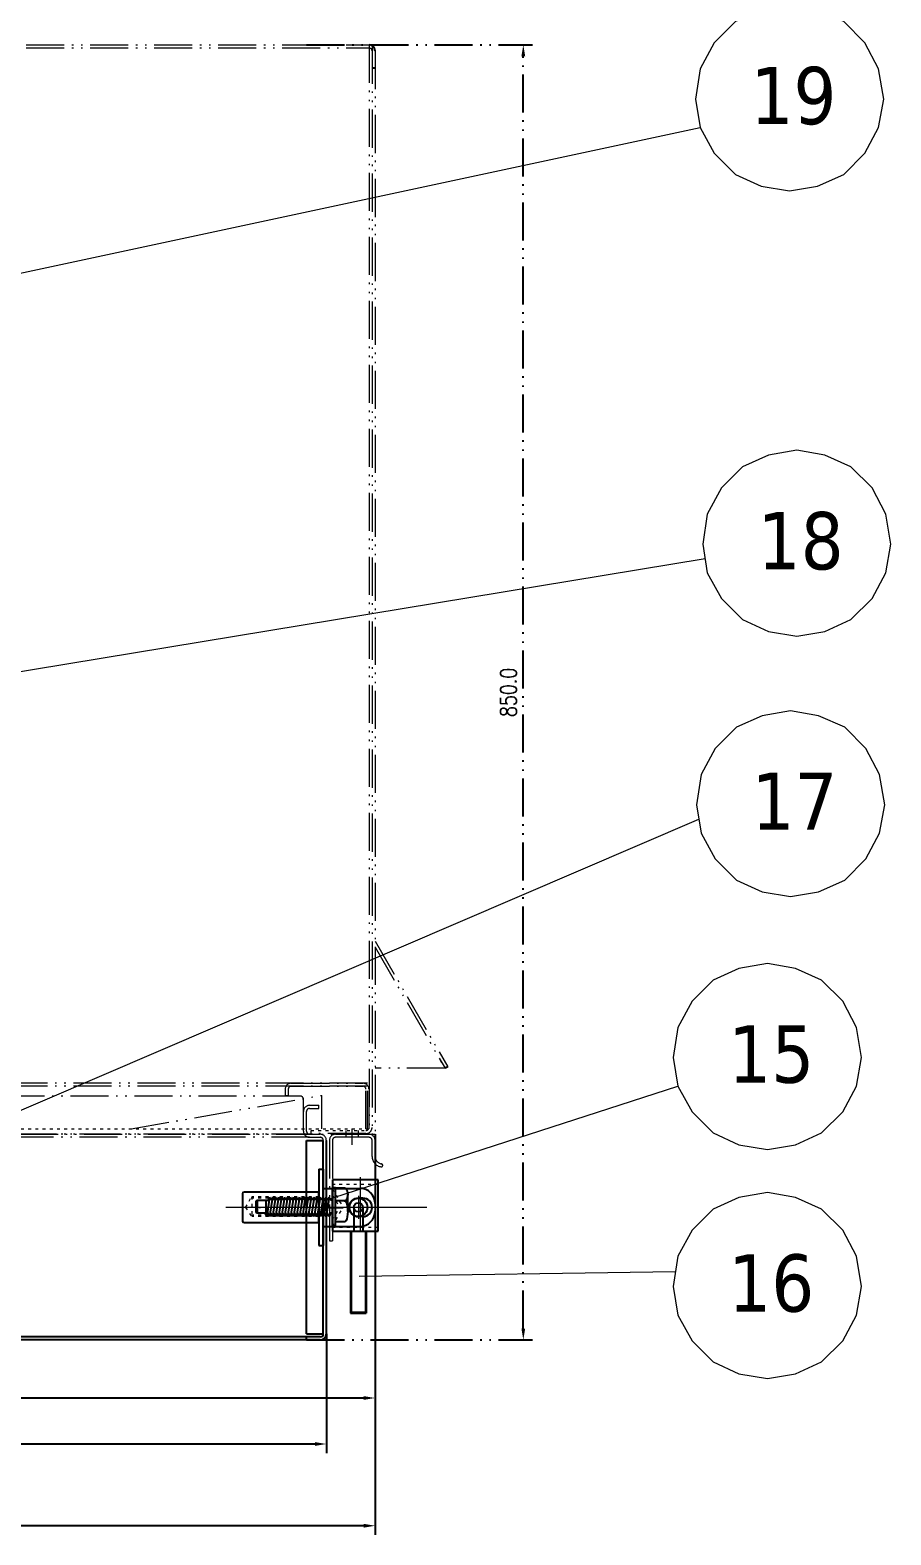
# Model space of a CAD drawing. Header units: millimetres. Extents: x 13152 to 84873, y -6229 to 22177.
# Drawn here: x 32150 to 32715, y 10695 to 11682 of the extents above; entities that cross this region are included whole.
import ezdxf

# ---------------------------------------------------------------- set-up
doc = ezdxf.new("R2010")
doc.units = ezdxf.units.MM
doc.header["$LTSCALE"] = 4
for name, pattern in [('5 双点画线', [10.5, 6.25, -1.25, 0.25, -1.25, 0.25, -1.25]), ('ACAD_ISO03W100', [1.18, 0.47, -0.71]), ('ACAD_ISO10W100', [18, 12, -3, 0, -3])]:
    doc.linetypes.add(name, pattern=pattern)
doc.layers.add('标注、文本', color=3, linetype='Continuous', lineweight=25)
doc.layers.add('铁心', color=3, linetype='Continuous', lineweight=0)
doc.styles.add('Tahoma$001', font='tahoma.ttf', dxfattribs={"height": 2.159784})
doc.styles.add('TH_GBDIM', font='romans.shx', dxfattribs={"width": 0.8, "bigfont": 'gbcbig.shx'})
doc.dimstyles.new('TH_GBDIM1', dxfattribs={"dimscale": 3, "dimtxt": 3.5, "dimasz": 2.5, "dimexe": 2, "dimexo": 0, "dimgap": 1.5, "dimtad": 1, "dimdec": 1, "dimzin": 0, "dimdsep": 46, "dimtxsty": 'TH_GBDIM', "dimcen": 2.5, "dimclrd": 3, "dimclre": 256, "dimclrt": 2, "dimadec": 0, "dimazin": 0, "dimtfac": 0.714286, "dimtdec": 1, "dimtmove": 0, "dimatfit": 3, "dimfxl": 1, "dimtzin": 0, "dimlwd": -1, "dimlwe": -1, "dimarcsym": 0})

# ---------------------------------------------------------------- blocks, each defined once
blk = doc.blocks.new('*D210')
at = {"layer": 'Defpoints', "color": 0, "linetype": '5 双点画线', "transparency": 16777216}
for p in [(32331.39, 11672.67), (32473.64, 11672.67), (32331.39, 10822.67)]:
    blk.add_point(p, dxfattribs=at)
at = {"layer": '标注、文本', "linetype": '5 双点画线', "transparency": 16777216}
for p, q in [((32331.39, 11672.67), (32479.64, 11672.67)), ((32331.39, 10822.67), (32479.64, 10822.67))]:
    blk.add_line(p, q, dxfattribs=at)
at = {"layer": '标注、文本', "color": 3, "linetype": '5 双点画线', "transparency": 16777216}
blk.add_line((32473.64, 10830.17), (32473.64, 11665.17), dxfattribs=at)
for points in [[(32472.39, 11665.17), (32474.89, 11665.17), (32473.64, 11672.67)], [(32472.39, 10830.17), (32474.89, 10830.17), (32473.64, 10822.67)]]:
    blk.add_solid(points, dxfattribs=at)
at = {"layer": '标注、文本', "color": 2, "linetype": '5 双点画线', "lineweight": 13, "transparency": 16777216, "insert": (32463.89, 11247.67), "char_height": 10.5, "attachment_point": 5, "rotation": 90, "style": 'TH_GBDIM'}
blk.add_mtext('850.0', dxfattribs=at)
blk = doc.blocks.new('kopio')
at = {"layer": '标注、文本'}
for p, q in [((2171.11, -5563.73), (2171.11, -5597.32)), ((2201.11, -5563.73), (2171.11, -5563.73)), ((2201.11, -5597.32), (2201.11, -5563.73)), ((2181.11, -5573.32), (2184.11, -5573.32)), ((2181.11, -5585.32), (2184.11, -5585.32)), ((2171.11, -5597.32), (2201.11, -5597.32))]:
    blk.add_line(p, q, dxfattribs=at)
at = {"layer": '标注、文本', "color": 2, "linetype": 'ACAD_ISO03W100', "lineweight": 18}
for p, q in [((2201.11, -5566.33), (2171.11, -5566.33)), ((2171.11, -5594.32), (2201.11, -5594.32))]:
    blk.add_line(p, q, dxfattribs=at)
at = {"layer": '标注、文本', "color": 1, "linetype": 'ACAD_ISO10W100', "lineweight": 18}
for p, q in [((2182.61, -5563.1), (2182.61, -5599.1)), ((2167.52, -5579.32), (2213.01, -5579.32))]:
    blk.add_line(p, q, dxfattribs=at)
at = {"layer": '标注、文本'}
for centre, start, end in [((2181.11, -5579.32), 90, 270), ((2184.11, -5579.32), 270, 90)]:
    blk.add_arc(centre, 6, start, end, dxfattribs=at)
blk = doc.blocks.new('*D212')
at = {"layer": 'Defpoints', "color": 0, "transparency": 16777216}
for p in [(31309.42, 10824.67), (32344.39, 10826.67), (31309.42, 10754.37)]:
    blk.add_point(p, dxfattribs=at)
at = {"layer": '标注、文本', "transparency": 16777216}
for p, q in [((31309.42, 10824.67), (31309.42, 10748.37)), ((32344.39, 10826.67), (32344.39, 10748.37))]:
    blk.add_line(p, q, dxfattribs=at)
at = {"layer": '标注、文本', "color": 3, "transparency": 16777216}
blk.add_line((32336.89, 10754.37), (31316.92, 10754.37), dxfattribs=at)
for points in [[(31316.92, 10755.62), (31316.92, 10753.12), (31309.42, 10754.37)], [(32336.89, 10755.62), (32336.89, 10753.12), (32344.39, 10754.37)]]:
    blk.add_solid(points, dxfattribs=at)
at = {"layer": '标注、文本', "color": 2, "transparency": 16777216, "insert": (31826.9, 10764.12), "char_height": 10.5, "attachment_point": 5, "style": 'TH_GBDIM'}
blk.add_mtext('1035', dxfattribs=at)
blk = doc.blocks.new('*D213')
at = {"layer": 'Defpoints', "color": 0, "transparency": 16777216}
for p in [(32376.39, 10957.67), (31849.39, 10822.67), (32376.39, 10784.57)]:
    blk.add_point(p, dxfattribs=at)
at = {"layer": '标注、文本', "transparency": 16777216}
for p, q in [((32376.39, 10957.67), (32376.39, 10778.57)), ((31849.39, 10822.67), (31849.39, 10778.57))]:
    blk.add_line(p, q, dxfattribs=at)
at = {"layer": '标注、文本', "color": 3, "transparency": 16777216}
blk.add_line((31856.89, 10784.57), (32368.89, 10784.57), dxfattribs=at)
for points in [[(31856.89, 10785.82), (31856.89, 10783.32), (31849.39, 10784.57)], [(32368.89, 10785.82), (32368.89, 10783.32), (32376.39, 10784.57)]]:
    blk.add_solid(points, dxfattribs=at)
at = {"layer": '标注、文本', "color": 2, "transparency": 16777216, "insert": (32112.89, 10794.32), "char_height": 10.5, "attachment_point": 5, "style": 'TH_GBDIM'}
blk.add_mtext('525', dxfattribs=at)
blk = doc.blocks.new('*D214')
at = {"layer": 'Defpoints', "color": 0, "transparency": 16777216}
for p in [(32376.39, 10957.67), (31309.42, 10824.67), (31309.42, 10700.72)]:
    blk.add_point(p, dxfattribs=at)
at = {"layer": '标注、文本', "transparency": 16777216}
for p, q in [((32376.39, 10957.67), (32376.39, 10694.72)), ((31309.42, 10824.67), (31309.42, 10694.72))]:
    blk.add_line(p, q, dxfattribs=at)
at = {"layer": '标注、文本', "color": 3, "transparency": 16777216}
blk.add_line((32368.89, 10700.72), (31316.92, 10700.72), dxfattribs=at)
for points in [[(31316.92, 10701.97), (31316.92, 10699.47), (31309.42, 10700.72)], [(32368.89, 10701.97), (32368.89, 10699.47), (32376.39, 10700.72)]]:
    blk.add_solid(points, dxfattribs=at)
at = {"layer": '标注、文本', "color": 2, "transparency": 16777216, "insert": (31842.9, 10710.47), "char_height": 10.5, "attachment_point": 5, "style": 'TH_GBDIM'}
blk.add_mtext('1065', dxfattribs=at)

msp = doc.modelspace()

# ---------------------------------------------------------------- linework, layer by layer
at = {"layer": '标注、文本', "color": 6, "linetype": '5 双点画线', "lineweight": 13}
for p, q in [((31853.39, 11672.67), (32372.39, 11672.67)), ((31853.39, 11670.67), (32372.39, 11670.67)), ((32372.39, 11672.67), (32372.39, 10962.17)), ((32374.39, 11672.13), (32374.39, 10957.67)), ((32374.39, 11672.13), (32374.39, 10962.17)), ((32376.39, 11668.67), (32376.39, 10957.67)), ((32376.39, 11084.46), (32424.02, 11001.95)), ((32376.39, 11080.46), (32422.29, 11000.95)), ((32376.39, 11080.46), (32420.04, 11004.85)), ((32422.29, 11000.95), (32376.39, 11000.95)), ((32371.39, 10989.17), (31851.39, 10989.17)), ((32327.39, 10982.67), (31851.39, 10982.67)), ((32371.39, 10991.17), (31881.39, 10991.17)), ((32216.39, 10961.17), (32341.39, 10983.17)), ((32317.39, 10987.17), (32317.39, 10983.17)), ((32317.39, 10983.17), (32319.39, 10983.17)), ((32319.39, 10987.17), (32319.39, 10983.17)), ((32321.39, 10991.17), (32368.39, 10991.17)), ((32321.39, 10989.17), (32368.39, 10989.17)), ((32341.39, 10961.17), (32341.39, 10983.17)), ((32370.39, 10961.17), (32370.39, 10987.17)), ((32371.39, 10961.17), (32371.39, 10991.17)), ((32372.39, 10961.17), (32372.39, 10987.17)), ((32329.39, 10959.67), (32329.39, 10980.67)), ((32331.39, 10959.67), (32331.39, 10972.67)), ((32333.39, 10976.67), (32339.39, 10976.67)), ((32333.39, 10974.67), (32339.39, 10974.67)), ((32339.39, 10974.67), (32339.39, 10976.67)), ((31849.39, 10957.67), (32376.39, 10957.67)), ((32333.39, 10957.67), (31849.39, 10957.67)), ((32333.39, 10955.67), (31849.39, 10955.67)), ((32335.39, 10957.67), (31851.39, 10957.67)), ((32333.39, 10957.67), (32340.39, 10957.67)), ((32333.39, 10955.67), (32340.39, 10955.67)), ((32334.39, 10958.17), (32334.39, 10960.17)), ((32370.39, 10958.17), (32334.39, 10958.17)), ((32346.39, 10953.67), (32346.39, 10887.67)), ((32348.39, 10953.67), (32348.39, 10887.67)), ((32350.39, 10957.67), (32372.39, 10957.67)), ((32372.39, 10955.67), (32350.39, 10955.67)), ((32374.39, 10943.17), (32374.39, 10953.67)), ((32376.39, 10953.67), (32376.39, 10943.17)), ((32381.39, 10937.25), (32381.39, 10937.25)), ((32346.39, 10887.67), (32348.39, 10887.67))]:
    msp.add_line(p, q, dxfattribs=at)
at = {"layer": '标注、文本', "color": 2, "linetype": 'ACAD_ISO03W100', "lineweight": 18}
for p, q in [((32373.39, 11670.17), (32372.39, 11670.17)), ((31851.39, 10961.17), (32371.39, 10961.17)), ((32334.39, 10960.17), (32370.39, 10960.17)), ((32357.39, 10958.17), (32357.39, 10960.17)), ((32357.39, 10955.67), (32357.39, 10957.67)), ((32365.39, 10958.17), (32365.39, 10960.17)), ((32365.39, 10955.67), (32365.39, 10957.67)), ((32370.39, 10961.17), (32372.39, 10961.17)), ((32291.39, 10909.67), (32295.39, 10916.67)), ((32339.39, 10915.67), (32294.81, 10915.67)), ((32339.39, 10916.67), (32295.39, 10916.67)), ((32295.39, 10916.67), (32295.39, 10903.67)), ((32348.39, 10921.79), (32355.39, 10909.67)), ((32348.39, 10917.79), (32353.08, 10909.67)), ((32291.39, 10909.67), (32295.39, 10903.67)), ((32339.39, 10904.67), (32294.72, 10904.67)), ((32339.39, 10903.67), (32295.39, 10903.67)), ((32348.39, 10901.54), (32353.08, 10909.67)), ((32348.39, 10897.54), (32355.39, 10909.67))]:
    msp.add_line(p, q, dxfattribs=at)
at = {"layer": '标注、文本'}
for p, q in [((32374.39, 11657.67), (32376.39, 11657.67)), ((32424.02, 11001.95), (32422.29, 11000.95)), ((32331.39, 10826.67), (32331.39, 10953.67)), ((32331.39, 10953.67), (32342.39, 10953.67)), ((32342.39, 10826.67), (32342.39, 10953.67)), ((32344.39, 10826.67), (32344.39, 10953.67)), ((32339.39, 10934.67), (32339.39, 10884.67)), ((32339.39, 10934.67), (32342.39, 10934.67)), ((32342.39, 10934.67), (32342.39, 10884.67)), ((32289.39, 10918.67), (32289.39, 10900.67)), ((32339.39, 10919.67), (32290.39, 10919.67)), ((32298.89, 10914.39), (32298.39, 10913.89)), ((32298.39, 10906.29), (32298.39, 10913.89)), ((32298.89, 10914.39), (32298.89, 10905.79)), ((32298.89, 10914.39), (32306.21, 10914.39)), ((32304.76, 10914.39), (32304.76, 10905.79)), ((32307.19, 10916.44), (32305.24, 10903.74)), ((32307.19, 10916.44), (32306.21, 10914.39)), ((32308.16, 10914.39), (32307.19, 10916.44)), ((32309.14, 10916.44), (32307.19, 10903.74)), ((32309.14, 10916.44), (32308.16, 10914.39)), ((32310.11, 10914.39), (32309.14, 10916.44)), ((32311.09, 10916.44), (32309.14, 10903.74)), ((32311.09, 10916.44), (32310.11, 10914.39)), ((32312.06, 10914.39), (32311.09, 10916.44)), ((32313.04, 10916.44), (32311.09, 10903.74)), ((32313.04, 10916.44), (32312.06, 10914.39)), ((32314.01, 10914.39), (32313.04, 10916.44)), ((32314.99, 10916.44), (32313.04, 10903.74)), ((32314.99, 10916.44), (32314.01, 10914.39)), ((32315.96, 10914.39), (32314.99, 10916.44)), ((32316.94, 10916.44), (32314.99, 10903.74)), ((32316.94, 10916.44), (32315.96, 10914.39)), ((32317.91, 10914.39), (32316.94, 10916.44)), ((32318.89, 10916.44), (32316.94, 10903.74)), ((32318.89, 10916.44), (32317.91, 10914.39)), ((32319.86, 10914.39), (32318.89, 10916.44)), ((32320.84, 10916.44), (32318.89, 10903.74)), ((32320.84, 10916.44), (32319.86, 10914.39)), ((32321.81, 10914.39), (32320.84, 10916.44)), ((32322.79, 10916.44), (32320.84, 10903.74)), ((32322.79, 10916.44), (32321.81, 10914.39)), ((32323.76, 10914.39), (32322.79, 10916.44)), ((32324.74, 10916.44), (32322.79, 10903.74)), ((32324.74, 10916.44), (32323.76, 10914.39)), ((32325.71, 10914.39), (32324.74, 10916.44)), ((32326.69, 10916.44), (32324.74, 10903.74)), ((32326.69, 10916.44), (32325.71, 10914.39)), ((32327.66, 10914.39), (32326.69, 10916.44)), ((32328.64, 10916.44), (32326.69, 10903.74)), ((32328.64, 10916.44), (32327.66, 10914.39)), ((32329.61, 10914.39), (32328.64, 10916.44)), ((32330.59, 10916.44), (32328.64, 10903.74)), ((32330.59, 10916.44), (32329.61, 10914.39)), ((32331.56, 10914.39), (32330.59, 10916.44)), ((32332.54, 10916.44), (32330.59, 10903.74)), ((32332.54, 10916.44), (32331.56, 10914.39)), ((32333.51, 10914.39), (32332.54, 10916.44)), ((32334.49, 10916.44), (32332.54, 10903.74)), ((32334.49, 10916.44), (32333.51, 10914.39)), ((32335.46, 10914.39), (32334.49, 10916.44)), ((32336.44, 10916.44), (32334.49, 10903.74)), ((32336.44, 10916.44), (32335.46, 10914.39)), ((32337.41, 10914.39), (32336.44, 10916.44)), ((32338.39, 10916.44), (32336.44, 10903.74)), ((32338.39, 10916.44), (32337.41, 10914.39)), ((32339.36, 10914.39), (32338.39, 10916.44)), ((32340.34, 10916.44), (32338.39, 10903.74)), ((32340.34, 10916.44), (32339.36, 10914.39)), ((32339.39, 10899.67), (32339.39, 10919.67)), ((32341.31, 10914.39), (32340.34, 10916.44)), ((32342.29, 10916.44), (32340.34, 10903.74)), ((32342.29, 10916.44), (32341.31, 10914.39)), ((32343.26, 10914.39), (32342.29, 10916.44)), ((32344.24, 10916.44), (32342.29, 10903.74)), ((32342.39, 10922.17), (32366.39, 10922.17)), ((32344.24, 10916.44), (32343.26, 10914.39)), ((32345.21, 10914.39), (32344.24, 10916.44)), ((32346.19, 10916.44), (32344.24, 10903.74)), ((32346.19, 10916.44), (32345.21, 10914.39)), ((32347.16, 10914.39), (32346.19, 10916.44)), ((32348.39, 10914.39), (32347.16, 10914.39)), ((32348.39, 10897.76), (32348.39, 10922.43)), ((32350.39, 10922.43), (32348.39, 10922.43)), ((32350.39, 10897.76), (32350.39, 10922.43)), ((32350.39, 10922.43), (32356.39, 10922.43)), ((32356.39, 10913.9), (32350.39, 10913.9)), ((32358.39, 10907.01), (32358.39, 10918.17)), ((32298.89, 10905.79), (32298.39, 10906.29)), ((32304.76, 10905.79), (32298.89, 10905.79)), ((32305.24, 10903.74), (32304.26, 10905.79)), ((32306.21, 10905.79), (32305.24, 10903.74)), ((32307.19, 10903.74), (32306.21, 10905.79)), ((32308.16, 10905.79), (32307.19, 10903.74)), ((32309.14, 10903.74), (32308.16, 10905.79)), ((32310.11, 10905.79), (32309.14, 10903.74)), ((32311.09, 10903.74), (32310.11, 10905.79)), ((32312.06, 10905.79), (32311.09, 10903.74)), ((32313.04, 10903.74), (32312.06, 10905.79)), ((32314.01, 10905.79), (32313.04, 10903.74)), ((32314.99, 10903.74), (32314.01, 10905.79)), ((32315.96, 10905.79), (32314.99, 10903.74)), ((32316.94, 10903.74), (32315.96, 10905.79)), ((32317.91, 10905.79), (32316.94, 10903.74)), ((32318.89, 10903.74), (32317.91, 10905.79)), ((32319.86, 10905.79), (32318.89, 10903.74)), ((32320.84, 10903.74), (32319.86, 10905.79)), ((32321.81, 10905.79), (32320.84, 10903.74)), ((32322.79, 10903.74), (32321.81, 10905.79)), ((32323.76, 10905.79), (32322.79, 10903.74)), ((32324.74, 10903.74), (32323.76, 10905.79)), ((32325.71, 10905.79), (32324.74, 10903.74)), ((32326.69, 10903.74), (32325.71, 10905.79)), ((32327.66, 10905.79), (32326.69, 10903.74)), ((32328.64, 10903.74), (32327.66, 10905.79)), ((32329.61, 10905.79), (32328.64, 10903.74)), ((32330.59, 10903.74), (32329.61, 10905.79)), ((32331.56, 10905.79), (32330.59, 10903.74)), ((32332.54, 10903.74), (32331.56, 10905.79)), ((32333.51, 10905.79), (32332.54, 10903.74)), ((32334.49, 10903.74), (32333.51, 10905.79)), ((32335.46, 10905.79), (32334.49, 10903.74)), ((32336.44, 10903.74), (32335.46, 10905.79)), ((32337.41, 10905.79), (32336.44, 10903.74)), ((32338.39, 10903.74), (32337.41, 10905.79)), ((32339.36, 10905.79), (32338.39, 10903.74)), ((32340.34, 10903.74), (32339.36, 10905.79)), ((32341.31, 10905.79), (32340.34, 10903.74)), ((32342.29, 10903.74), (32341.31, 10905.79)), ((32343.26, 10905.79), (32342.29, 10903.74)), ((32344.24, 10903.74), (32343.26, 10905.79)), ((32345.21, 10905.79), (32344.24, 10903.74)), ((32346.19, 10903.74), (32345.21, 10905.79)), ((32347.16, 10905.79), (32346.19, 10903.74)), ((32346.39, 10909.67), (32355.39, 10909.67)), ((32348.39, 10905.79), (32347.16, 10905.79)), ((32362.39, 10909.67), (32362.39, 10894.08)), ((32368.39, 10909.67), (32368.39, 10894.08)), ((32376.39, 10912.17), (32376.39, 10907.17)), ((32290.39, 10899.67), (32339.39, 10899.67)), ((32342.39, 10897.17), (32366.39, 10897.17)), ((32350.39, 10897.76), (32348.39, 10897.76)), ((32356.39, 10900.11), (32350.39, 10900.11)), ((32360.32, 10894.08), (32360.32, 10840.28)), ((32360.7, 10894.08), (32360.7, 10840.83)), ((32370.1, 10894.08), (32370.1, 10840.83)), ((32370.46, 10894.08), (32370.46, 10840.28)), ((32339.39, 10884.67), (32342.39, 10884.67)), ((32360.32, 10840.28), (32360.7, 10840.83)), ((32360.32, 10840.28), (32370.46, 10840.28)), ((32360.7, 10840.83), (32370.1, 10840.83)), ((32370.1, 10840.83), (32370.46, 10840.28)), ((32340.39, 10824.67), (31849.39, 10824.67)), ((32331.39, 10826.67), (32342.39, 10826.67)), ((32331.39, 10822.67), (32331.39, 10824.67)), ((32340.39, 10822.67), (31849.39, 10822.67))]:
    msp.add_line(p, q, dxfattribs=at)
at = {"layer": '标注、文本', "color": 1, "linetype": 'ACAD_ISO10W100', "lineweight": 18}
for p, q in [((32361.39, 10955.9), (32361.39, 10961.14)), ((32361.39, 10950.77), (32361.39, 10960.56)), ((32365.39, 10917.17), (32365.39, 10902.17)), ((32360.7, 10909.67), (32278.39, 10909.67)), ((32410.4, 10909.67), (32282.44, 10909.67))]:
    msp.add_line(p, q, dxfattribs=at)
at = {"layer": '标注、文本'}
for radius in [6, 3]:
    msp.add_circle((32365.39, 10909.67), radius, dxfattribs=at)
for centre, radius, start, end in [((32372.39, 11668.67), 4, 0, 90), ((32290.39, 10918.67), 1, 90, 180), ((32366.39, 10912.17), 10, 0, 90), ((32366.39, 10907.17), 10, 270, 0), ((32290.39, 10900.67), 1, 180, 270), ((32340.39, 10826.67), 4, 270, 0), ((32340.39, 10826.67), 2, 270, 0)]:
    msp.add_arc(centre, radius, start, end, dxfattribs=at)
at = {"layer": '标注、文本', "color": 2, "linetype": 'ACAD_ISO03W100', "lineweight": 18}
for centre, radius, start, end in [((32372.39, 11668.67), 2, 0, 90), ((32373.39, 11669.17), 1, 0, 90), ((32370.39, 10962.17), 2, 270, 0)]:
    msp.add_arc(centre, radius, start, end, dxfattribs=at)
at = {"layer": '标注、文本', "color": 6, "linetype": '5 双点画线', "lineweight": 13}
for centre, radius, start, end in [((32321.39, 10987.17), 4, 90, 180), ((32321.39, 10987.17), 2, 90, 180), ((32327.39, 10980.67), 2, 0, 90), ((32368.39, 10987.17), 4, 0, 90), ((32368.39, 10987.17), 2, 0, 90), ((32333.39, 10972.67), 4, 90, 180), ((32333.39, 10972.67), 2, 90, 180), ((32333.39, 10959.67), 4, 180, 270), ((32333.39, 10959.67), 2, 180, 270), ((32340.39, 10953.67), 4, 0, 90), ((32340.39, 10953.67), 2, 0, 90), ((32350.39, 10953.67), 4, 90, 180), ((32350.39, 10953.67), 2, 90, 180), ((32370.39, 10962.17), 4, 270, 0), ((32372.39, 10953.67), 4, 0, 90), ((32372.39, 10953.67), 2, 0, 90), ((32381.39, 10943.17), 7, 180, 260.40593), ((32381.39, 10943.17), 5, 180, 260.40593), ((32380.39, 10937.25), 1, 260.40593, 0), ((32380.39, 10937.25), 1, 0, 80.40593)]:
    msp.add_arc(centre, radius, start, end, dxfattribs=at)
at = {"layer": '标注、文本', "extrusion": (0, 0, -1)}
for centre, major_axis, ratio in [((32356.39, 10918.17), (0, 4.26), 0.469325), ((32356.39, 10907.01), (0, 6.9), 0.290059)]:
    msp.add_ellipse(centre, major_axis=major_axis, ratio=ratio, start_param=0, end_param=3.141593, dxfattribs=at)
at = {"layer": '铁心', "lineweight": 13}
for points in [[(32710.14, 11637.03), (32706.82, 11656.91), (32697.79, 11674.08), (32683.93, 11687.93), (32666.77, 11695.46), (32648.39, 11698.77), (32629.72, 11695.46), (32612.85, 11687.93), (32599, 11674.08), (32589.66, 11656.91), (32586.65, 11637.03), (32589.66, 11618.36), (32599, 11601.49), (32612.85, 11587.64), (32629.72, 11579.81), (32648.39, 11576.79), (32666.77, 11579.81), (32683.93, 11587.64), (32697.79, 11601.49), (32706.82, 11618.36)], [(32714.88, 11344.86), (32711.57, 11364.73), (32702.53, 11381.9), (32688.68, 11395.76), (32671.51, 11403.29), (32653.14, 11406.6), (32634.47, 11403.29), (32617.6, 11395.76), (32603.75, 11381.9), (32594.41, 11364.73), (32591.4, 11344.86), (32594.41, 11326.18), (32603.75, 11309.32), (32617.6, 11295.46), (32634.47, 11287.63), (32653.14, 11284.62), (32671.51, 11287.63), (32688.68, 11295.46), (32702.53, 11309.32), (32711.57, 11326.18)], [(32710.8, 11173.89), (32707.49, 11193.77), (32698.45, 11210.94), (32684.6, 11224.79), (32667.43, 11232.32), (32649.06, 11235.63), (32630.38, 11232.32), (32613.52, 11224.79), (32599.66, 11210.94), (32590.33, 11193.77), (32587.31, 11173.89), (32590.33, 11155.22), (32599.66, 11138.35), (32613.52, 11124.5), (32630.38, 11116.67), (32649.06, 11113.65), (32667.43, 11116.67), (32684.6, 11124.5), (32698.45, 11138.35), (32707.49, 11155.22)], [(32695.59, 11007.94), (32692.27, 11027.81), (32683.24, 11044.98), (32669.38, 11058.84), (32652.22, 11066.37), (32633.84, 11069.68), (32615.17, 11066.37), (32598.3, 11058.84), (32584.45, 11044.98), (32575.11, 11027.81), (32572.1, 11007.94), (32575.11, 10989.26), (32584.45, 10972.4), (32598.3, 10958.54), (32615.17, 10950.71), (32633.84, 10947.7), (32652.22, 10950.71), (32669.38, 10958.54), (32683.24, 10972.4), (32692.27, 10989.26)], [(32695.59, 10857.69), (32692.27, 10877.57), (32683.24, 10894.74), (32669.38, 10908.6), (32652.22, 10916.12), (32633.84, 10919.44), (32615.17, 10916.12), (32598.3, 10908.6), (32584.45, 10894.74), (32575.11, 10877.57), (32572.1, 10857.69), (32575.11, 10839.02), (32584.45, 10822.15), (32598.3, 10808.3), (32615.17, 10800.47), (32633.84, 10797.46), (32652.22, 10800.47), (32669.38, 10808.3), (32683.24, 10822.15), (32692.27, 10839.02)]]:
    msp.add_lwpolyline(points, close=True, dxfattribs=at)
for points in [[(31648.12, 11416.71), (32589.66, 11618.36), (32589.66, 11618.36)], [(31557.41, 11164.62), (32592.9, 11335.52), (32592.9, 11335.52)], [(31959.88, 10894.54), (32588.82, 11164.55), (32588.82, 11164.55)], [(32341.83, 10913.8), (32575.11, 10989.26), (32575.11, 10989.26)], [(32365.92, 10864.58), (32573.61, 10867.63), (32573.61, 10867.63)]]:
    msp.add_lwpolyline(points, dxfattribs=at)

# ---------------------------------------------------------------- block references
at = {"layer": '标注、文本', "rotation": 180}
msp.add_blockref('kopio', (34549.5, 5330.35), dxfattribs=at)

# ---------------------------------------------------------------- texts
at = {"layer": '铁心', "lineweight": 13, "style": 'Tahoma$001'}
for s, p in [('19', (32622.71, 11620.61)), ('18', (32627.46, 11328.43)), ('17', (32623.38, 11157.47)), ('15', (32608.17, 10991.51)), ('16', (32608.17, 10841.27))]:
    msp.add_text(s, height=37.589, dxfattribs=at).set_placement(p)

# ---------------------------------------------------------------- dimensions: what is measured, and where the dimension line sits
at = {"layer": '标注、文本', "color": 6, "linetype": '5 双点画线', "lineweight": 13}
dim = msp.add_linear_dim(base=(32473.64, 11672.67), p1=(32331.39, 10822.67), p2=(32331.39, 11672.67), angle=90, dimstyle='TH_GBDIM1', dxfattribs=at)
dim.commit()
dim.dimension.update_dxf_attribs({"geometry": '*D210', "text_midpoint": (32463.89, 11247.67)})
at = {"layer": '标注、文本'}
for base, p1, p2, text, picture, middle in [((31309.42, 10700.72), (32376.39, 10957.67), (31309.42, 10824.67), '1065', '*D214', (31842.9, 10710.47)), ((32376.39, 10784.57), (31849.39, 10822.67), (32376.39, 10957.67), '525', '*D213', (32112.89, 10794.32)), ((31309.42, 10754.37), (32344.39, 10826.67), (31309.42, 10824.67), '1035', '*D212', (31826.9, 10764.12))]:
    dim = msp.add_linear_dim(base=base, p1=p1, p2=p2, text=text, dimstyle='TH_GBDIM1', dxfattribs=at)
    dim.commit()
    dim.dimension.update_dxf_attribs({"geometry": picture, "text_midpoint": middle})

doc.saveas('drawing.dxf')
